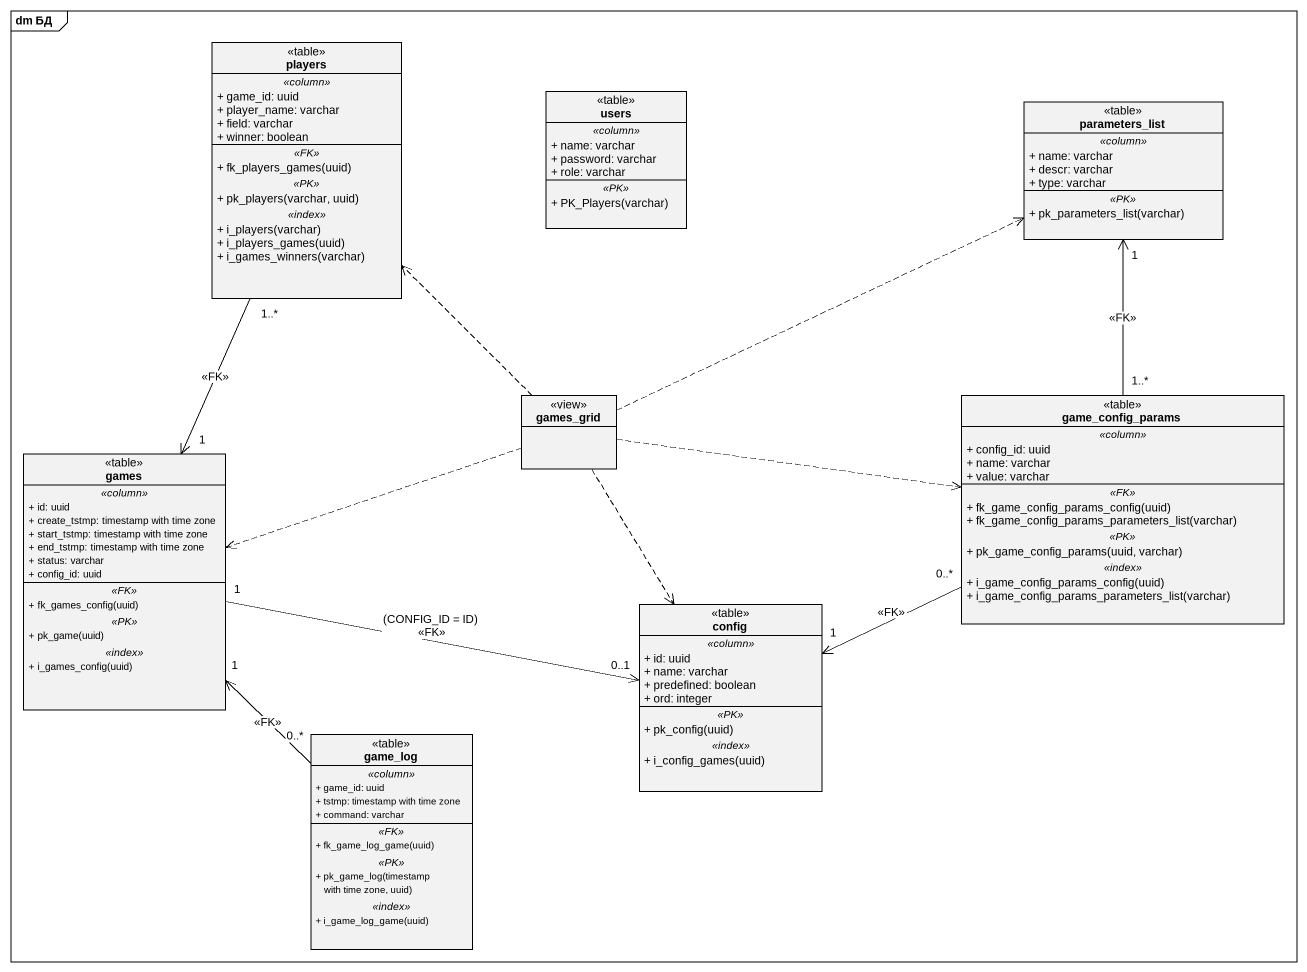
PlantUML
@startuml
mainframe dm БД
hide circle
hide empty members
skinparam classAttributeIconSize 0
class players <<table>> {
  .. <<column>> ..
  + game_id: uuid
  + player_name: varchar
  + field: varchar
  + winner: boolean
  .. <<FK>> ..
  + fk_players_games(uuid)
  .. <<PK>> ..
  + pk_players(varchar, uuid)
  .. <<index>> ..
  + i_players(varchar)
  + i_players_games(uuid)
  + i_games_winners(varchar)
}
class users <<table>> {
  .. <<column>> ..
  + name: varchar
  + password: varchar
  + role: varchar
  .. <<PK>> ..
  + PK_Players(varchar)
}
class parameters_list <<table>> {
  .. <<column>> ..
  + name: varchar
  + descr: varchar
  + type: varchar
  .. <<PK>> ..
  + pk_parameters_list(varchar)
}
class games_grid <<view>>
class game_config_params <<table>> {
  .. <<column>> ..
  + config_id: uuid
  + name: varchar
  + value: varchar
  .. <<FK>> ..
  + fk_game_config_params_config(uuid)
  + fk_game_config_params_parameters_list(varchar)
  .. <<PK>> ..
  + pk_game_config_params(uuid, varchar)
  .. <<index>> ..
  + i_game_config_params_config(uuid)
  + i_game_config_params_parameters_list(varchar)
}
class games <<table>> {
  .. <<column>> ..
  + id: uuid
  + create_tstmp: timestamp with time zone
  + start_tstmp: timestamp with time zone
  + end_tstmp: timestamp with time zone
  + status: varchar
  + config_id: uuid
  .. <<FK>> ..
  + fk_games_config(uuid)
  .. <<PK>> ..
  + pk_game(uuid)
  .. <<index>> ..
  + i_games_config(uuid)
}
class config <<table>> {
  .. <<column>> ..
  + id: uuid
  + name: varchar
  + predefined: boolean
  + ord: integer
  .. <<PK>> ..
  + pk_config(uuid)
  .. <<index>> ..
  + i_config_games(uuid)
}
class game_log <<table>> {
  .. <<column>> ..
  + game_id: uuid
  + tstmp: timestamp with time zone
  + command: varchar
  .. <<FK>> ..
  + fk_game_log_game(uuid)
  .. <<PK>> ..
  + pk_game_log(timestamp with time zone, uuid)
  .. <<index>> ..
  + i_game_log_game(uuid)
}
players "1..*" --> "1" games : <<FK>>
games_grid .up.> players
games_grid .right.> parameters_list
games_grid .right.> game_config_params
games_grid .left.> games
games_grid ..> config
game_config_params "1..*" -up-> "1" parameters_list : <<FK>>
game_config_params "0..*" -left-> "1" config : <<FK>>
games "1" -right-> "0..1" config : (CONFIG_ID = ID)\n<<FK>>
game_log "0..*" -up-> "1" games : <<FK>>
@enduml
